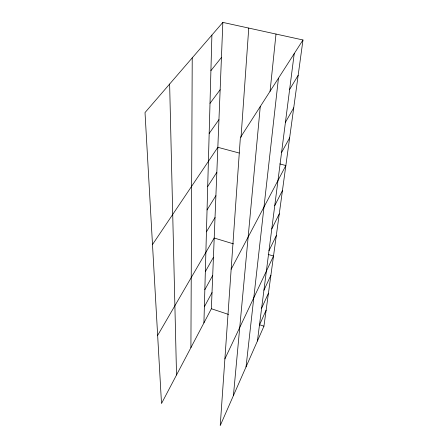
<?xml version="1.0" encoding="UTF-8"?>
<svg xmlns="http://www.w3.org/2000/svg" width="448" height="448" viewBox="0 0 448 448"><rect width="100%" height="100%" fill="white"/><g stroke="black" fill="none" stroke-linecap="round" stroke-linejoin="round"><path stroke-width="0.67" d="M190.91 347.637L192.226 57.876M203.918 322.902L211.898 35.09M222.846 22.4L145.018 112.566L161.51 403.525L211.372 308.739L222.846 22.4L302.982 39.973L263.945 326.178L220.226 425.6L240.369 137.564L302.982 39.973M241.024 137.284L248.752 28.078M233.419 395.601L260.26 106.557M270.06 91.403L275.996 34.054M246.036 366.912L278.449 78.21M257.426 341.006L294.224 53.626M259.465 325.091L266.129 310.167M261.626 308.207L268.447 293.199M263.922 290.259L270.9 275.195M224.89 358.91L273.515 256.043L268.212 254.43M268.985 250.762L276.298 235.637M271.774 228.956L279.266 213.853M274.77 205.582L282.447 190.54M231.157 269.237L285.858 165.542L279.81 163.918M204.366 306.802L212.016 292.561M281.557 152.555L289.638 137.805M204.837 289.738L212.705 275.442M205.341 271.628L213.433 257.292M285.426 122.321L293.731 107.834M157.651 335.412L214.206 238.017L233.481 243.874M206.444 231.846L215.029 217.515M289.638 89.466L298.161 75.331M207.049 209.938L215.902 195.653M207.698 186.497L216.838 172.301M152.499 244.541L217.84 147.297L239.226 153.031M209.171 133.465L218.954 119.616M210.006 103.326L220.147 89.757M210.913 70.644L221.446 57.456M211.372 308.739L228.486 314.418M259.386 324.666L263.945 326.178M169.63 84.056L176.529 374.976"/></g></svg>
